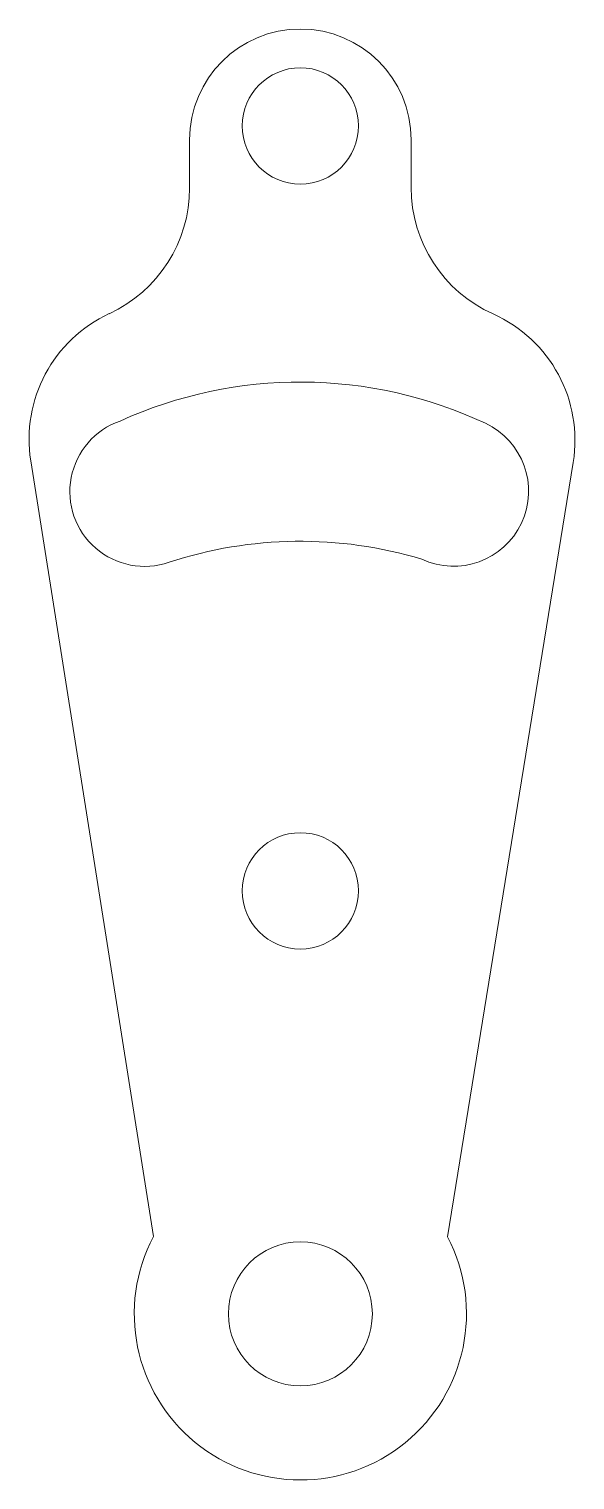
# Model space of a CAD drawing. Header units: millimetres. Extents: x 181.1 to 200.8, y 92.2 to 144.6.
import ezdxf

# ---------------------------------------------------------------- set-up
doc = ezdxf.new("R2010")
doc.units = ezdxf.units.MM
doc.layers.add('VISIBLE', color=7, linetype='Continuous', lineweight=0)

msp = doc.modelspace()

# ---------------------------------------------------------------- linework, layer by layer
at = {"layer": 'VISIBLE'}
for p, q in [((186.922, 138.821), (186.922, 140.563)), ((194.922, 140.563), (194.922, 138.84)), ((185.611, 100.953), (181.181, 128.964)), ((200.777, 128.91), (196.242, 100.938))]:
    msp.add_line(p, q, dxfattribs=at)
for centre, radius in [((190.922, 141.063), 2.1), ((190.922, 113.438), 2.1), ((190.922, 98.163), 2.6)]:
    msp.add_circle(centre, radius, dxfattribs=at)
for centre, radius, start, end in [((190.922, 140.563), 4, 0, 180), ((181.922, 138.821), 5, 294.8204, 0), ((199.922, 138.84), 5, 180, 245.9166), ((186.12, 129.745), 5, 114.8204, 188.9862), ((195.841, 129.71), 5, 350.7906, 65.9166), ((190.922, 116.063), 15.75, 64.8902, 114.4296), ((185.293, 127.854), 2.698, 109.1488, 289.1488), ((196.456, 127.871), 2.709, 244.8902, 64.8902), ((190.922, 110.813), 15.25, 73.2906, 108.1249), ((190.922, 98.163), 6, 152.2794, 27.5497)]:
    msp.add_arc(centre, radius, start, end, dxfattribs=at)

doc.saveas('drawing.dxf')
